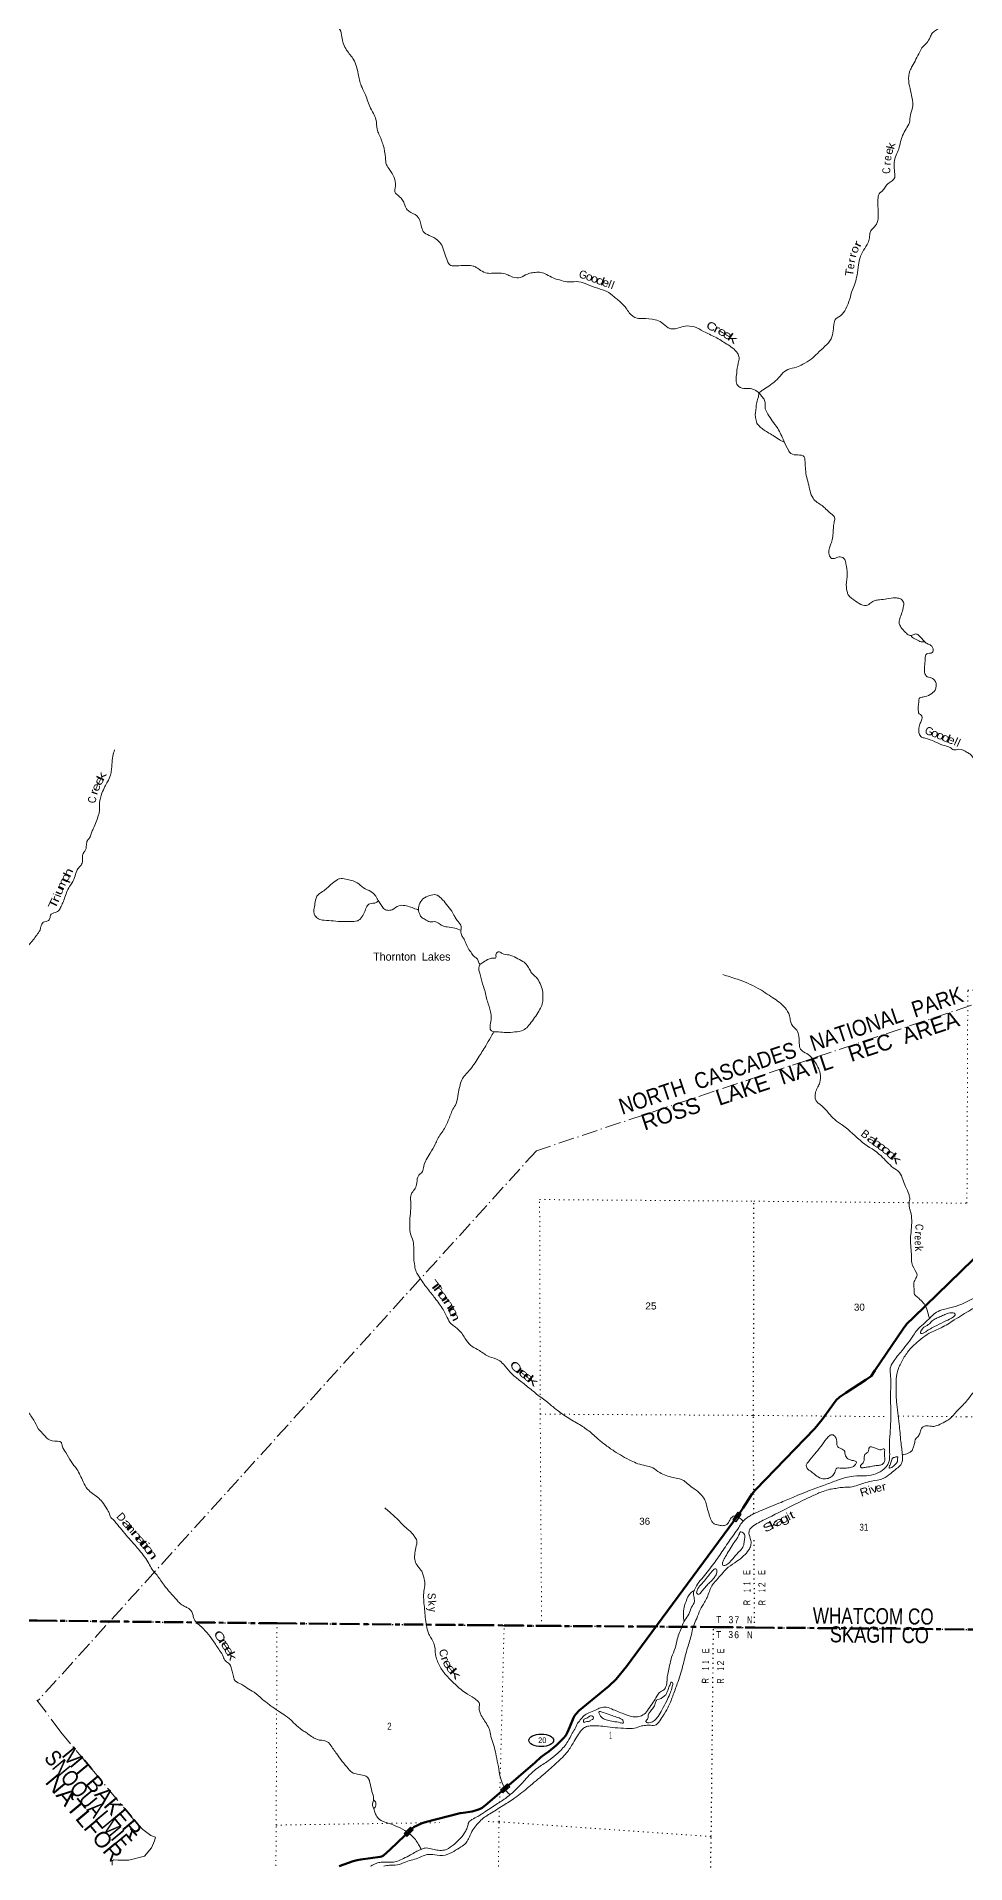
# Model space of a CAD drawing. Header units: feet. Extents: x -244583 to 4, y 367440 to 553773.
# Drawn here: x -91523 to -68314, y 413674 to 459330 of the extents above; entities that cross this region are included whole.
import ezdxf
from ezdxf.enums import TextEntityAlignment as Align

# ---------------------------------------------------------------- set-up
doc = ezdxf.new("R2010")
doc.units = ezdxf.units.FT
doc.header["$LTSCALE"] = 80
for name, pattern in [('DOT_DASHED', [7.7, 5, -1.2, 0.3, -1.2]), ('DOTTED', [1.5, 0.3, -1.2]), ('LONG_DASH_SHORT_DASH', [9.9, 6, -1.2, 1.5, -1.2])]:
    doc.linetypes.add(name, pattern=pattern)
for name, color, linetype, lineweight in [('11', 7, 'LONG_DASH_SHORT_DASH', 60), ('17', 7, 'Continuous', 25), ('23', 7, 'Continuous', 70), ('39', 7, 'Continuous', 13), ('44', 7, 'DOT_DASHED', 13), ('59', 7, 'Continuous', 13), ('6', 7, 'DOTTED', 25), ('7', 7, 'DOTTED', 13)]:
    doc.layers.add(name, color=color, linetype=linetype, lineweight=lineweight)
doc.layers.add('12', color=7, linetype='Continuous')
doc.layers.add('41', color=7, linetype='Continuous')

msp = doc.modelspace()

# ---------------------------------------------------------------- linework, layer by layer
at = {"layer": '11'}
for points in [[(-122005.37, 420134.65), (-121935.64, 420135.24), (-91505.25, 419742.54)], [(-91505.25, 419742.54), (-85514.97, 419676.26), (-80567.21, 419631.06), (-79840.15, 419624.41), (-78904.53, 419611.93), (-74609.8, 419583.4), (-73581.2, 419571.09), (-68229.7, 419523.63), (-68229.7, 419523.63), (-62898.53, 419470.51), (-61004.08, 419461.33)]]:
    msp.add_lwpolyline(points, dxfattribs=at)
at = {"layer": '17'}
msp.add_ellipse((-78913.17, 416751.66), major_axis=(309.24, -1), ratio=0.500121, dxfattribs=at)
at = {"layer": '23'}
msp.add_lwpolyline([(-83964.15, 413610.66), (-83613.02, 413727.68), (-83511.02, 413760), (-83418.79, 413777.09), (-82941.7, 413838.98), (-82908.62, 413845.18), (-82890.54, 413852.08), (-82869.18, 413865.57), (-82858, 413874.78), (-82690.08, 414021.52), (-82135.35, 414548.09), (-82085.01, 414587.06), (-82033.74, 414618.63), (-81964.73, 414652.18), (-81890.45, 414683.09), (-81815.21, 414705.96), (-80941.21, 414927.29), (-80867.69, 414939.6), (-80639.93, 414976.06), (-80528.52, 415002.74), (-80455.78, 415029.57), (-80386.55, 415068.51), (-80252.88, 415173.98), (-79062.79, 416198.33), (-78922.6, 416328.96), (-78831.36, 416398.39), (-78721.71, 416475.4), (-78530.84, 416634.03), (-78358.11, 416808.8), (-78302.89, 416871.94), (-78254.13, 416953.95), (-78196.75, 417085.06), (-78110.49, 417313.08), (-78082.04, 417363.9), (-78045.23, 417408.62), (-77963.91, 417496.24), (-77220.82, 418102.59), (-77037.93, 418277.46), (-76785.44, 418599.54), (-73968.05, 422409.15), (-73870.15, 422560.25), (-73733.33, 422770.23), (-73649.19, 422901.77), (-73562.29, 423015.48), (-72078.18, 424543.68), (-71892.93, 424773.13), (-71542.52, 425250.35), (-71465.3, 425324.72), (-71298.98, 425432.94), (-70802.03, 425763.69), (-70670.16, 425855.94), (-70576.38, 425992.9), (-69866.91, 427038.3), (-69775.26, 427159.1), (-69612.64, 427321.95), (-65442.4, 431372.3)], dxfattribs=at)
at = {"layer": '39'}
for points in [[(-74559.86, 451818.91), (-74858.14, 451962.33), (-75084.33, 452071.97), (-75314.34, 452092.71), (-75649.28, 452022.51), (-75741.69, 452050.63), (-75904.71, 452185.31), (-76069.13, 452251.26), (-76375.71, 452283.62), (-76515.01, 452292.45), (-76714.4, 452427.85), (-76798.91, 452546.82), (-76995.01, 452744.84), (-77088.42, 452823.54), (-77277.71, 452958.73), (-77496.43, 453037.89), (-77761.26, 453136.17), (-77974.16, 453203.08), (-78231.02, 453196.04), (-78406.15, 453231.87), (-78619.05, 453298.78), (-78781.12, 453380.86), (-78921.53, 453434.2), (-79063.01, 453434.98), (-79194.83, 453413.33), (-79308.88, 453371.1), (-79478.1, 453299.63), (-79669.35, 453337.8), (-79775.54, 453384.4), (-79946.67, 453418.12), (-80120.55, 453415.5), (-80264.05, 453416.33), (-80428.38, 453486.32), (-80538.04, 453561.29), (-80618.2, 453595.24), (-80878.73, 453606.47), (-81062.8, 453600.01), (-81199.74, 453624.97), (-81254.47, 453717.06), (-81331.12, 453924.84), (-81399.98, 454118.32), (-81498.67, 454235.55), (-81710.43, 454359.06), (-81860.05, 454457.07), (-81909.51, 454609.72), (-82019.94, 454846.49), (-82221.72, 454963.73), (-82290.88, 455041.95), (-82350.53, 455190.75), (-82508.57, 455371.84), (-82554.22, 455413.19), (-82556.48, 455601.31), (-82588.76, 455804.17), (-82703.92, 456006.66), (-82780.31, 456127.48), (-82807.14, 456299.9), (-82861.41, 456614.43), (-82967.02, 456889.52), (-83013.02, 457013.79), (-83042.46, 457257.04), (-83108.13, 457407.99), (-83197.59, 457581.66), (-83320.32, 457909.67), (-83411.44, 458101.57), (-83488.31, 458398.34), (-83600.4, 458752.43), (-83775.48, 458990.48), (-83898.09, 459324.56), (-83942.98, 459503.41), (-84025.92, 459600.1), (-84056.86, 459642.76)], [(-73477.28, 450425.55), (-73384.04, 450491.25), (-73230.38, 450593.36), (-73057.96, 450723.41), (-72909.13, 450886.28), (-72755.01, 451010.62), (-72535.57, 451066.94), (-72376.46, 451138.61), (-72171.75, 451266), (-72013.18, 451410.47), (-71823.61, 451588.72), (-71672.31, 451773.79), (-71619.73, 451974.97), (-71595.47, 452174.69), (-71575.9, 452243.06), (-71440.29, 452351.59), (-71303.34, 452526.83), (-71205.41, 452771.6), (-71140.21, 452996.8), (-71071.96, 453173.4), (-71023.58, 453366.58), (-70983.99, 453624.64), (-70945.96, 453805.89), (-70888.63, 453942.26), (-70771.63, 454130.04), (-70718.34, 454266.49), (-70701.33, 454407.71), (-70661.1, 454497.91), (-70536.93, 454641.05), (-70494.73, 454828.28), (-70501.5, 455093.33), (-70497.16, 455307.6), (-70454.46, 455420), (-70386.64, 455475.28), (-70322.08, 455569.04), (-70249.65, 455652.54), (-70145.13, 455723.27), (-70082.75, 455808.99), (-70091.24, 455989.14), (-70045.2, 456366.38), (-69981.51, 456516.79), (-69935.2, 456707.98), (-69883.6, 456860.65), (-69799.5, 457020.76), (-69715.49, 457176.83), (-69689.34, 457370.45), (-69634.98, 457559.46), (-69637.65, 457727.36), (-69685.19, 457975.01), (-69732.82, 458218.63), (-69701.31, 458476.85), (-69644.47, 458588.97), (-69550.03, 458761.01), (-69453.28, 458947.16), (-69381.97, 459075.17), (-69276.83, 459176.22), (-69199.29, 459312.19), (-69142.7, 459412.18), (-69064.44, 459483.43), (-68970.11, 459550.31), (-68943.31, 459590.51)], [(-69436.67, 442386.72), (-69472.68, 442405.63), (-69489.63, 442466.64), (-69493.24, 442588.04), (-69480.4, 442723.28), (-69473.07, 442785.82), (-69379.31, 442824.41), (-69192.07, 442887.43), (-69072.63, 442996.28), (-69066.27, 443210.52), (-69091.8, 443247.42), (-69197.66, 443310.19), (-69270.03, 443329.82), (-69325.1, 443405.74), (-69333.54, 443587.91), (-69321.65, 443775.74), (-69282.7, 443902.37), (-69144.53, 443938.05), (-69124.55, 444026.63), (-69157.51, 444096.04), (-69247.41, 444148.38), (-69331.25, 444200.6), (-69394.43, 444274.65), (-69477.61, 444359.21), (-69535.43, 444398.78), (-69622.8, 444376.25), (-69723.99, 444370.16), (-69811.55, 444438.63), (-69926.08, 444572.35), (-69966.67, 444664.16), (-69956.29, 444777.2), (-69900.57, 444933.83), (-69860.85, 445098.86), (-69860.9, 445195.93), (-69954.15, 445282.71), (-70068.99, 445301.17), (-70277.64, 445279.02), (-70460.1, 445252.3), (-70571.59, 445236.31), (-70675.87, 445177.71), (-70788.38, 445111.19), (-70971.31, 445161.32), (-71150.7, 445286.22), (-71232.07, 445360.63), (-71264.86, 445438.12), (-71291.45, 445622.68), (-71269.72, 445897.27), (-71298.92, 446152.65), (-71331.06, 446262.49), (-71440.88, 446329.38), (-71560.82, 446295.35), (-71657.97, 446289.19), (-71722.77, 446383.5), (-71721.96, 446523.02), (-71687.59, 446623.45), (-71644.6, 446750), (-71611.63, 447080.99), (-71590.74, 447214.04), (-71582.8, 447306.91), (-71673.74, 447407.8), (-71798.82, 447519.48), (-71896.11, 447606.35), (-72017.81, 447685.6), (-72120.79, 447790.78), (-72240.43, 448171.31), (-72291.22, 448358.36), (-72313.52, 448554.96), (-72323.82, 448745.26), (-72344.41, 448826.56), (-72505.15, 448874.23), (-72674.22, 448909.94), (-72737.28, 448990.06), (-72853.81, 449224.93), (-73005.15, 449537.33), (-73142.78, 449728.13), (-73250.55, 449896.09), (-73314.69, 450022.74), (-73332.58, 450237.45), (-73411.24, 450346.19), (-73466.46, 450414.01), (-73582.01, 450497.2), (-73722.75, 450534.36), (-73848.15, 450530.78), (-74010.17, 450614.89), (-74046.07, 450738.95), (-74030.26, 450920.64), (-73992.95, 451166.62), (-73969.92, 451305.69), (-74010.18, 451413.67), (-74278.37, 451645.48), (-74559.86, 451818.91)], [(-72836.83, 449190.52), (-72840.32, 449192.3), (-72972.36, 449259.63), (-73117.94, 449357.56), (-73259.76, 449441.26), (-73373.49, 449514.3), (-73462.9, 449590.89), (-73524.03, 449666.93), (-73544.66, 449746.2), (-73566.49, 449865.95), (-73554.22, 449972.88), (-73541.25, 450114.18), (-73510.06, 450257.14), (-73483.89, 450351.67), (-73478.67, 450410.21), (-73477.28, 450425.55)], [(-69682.41, 444366.25), (-69664.03, 444336.62), (-69542.25, 444261.41), (-69418.09, 444204.34), (-69347.33, 444204.96), (-69338.01, 444206.28)], [(-64249.58, 431111.45), (-64282.27, 431200.63), (-64300.28, 431409.28), (-64333.76, 431652.61), (-64396.56, 431845.97), (-64438.35, 431978.25), (-64515.88, 432042.47), (-64706.72, 432100.86), (-64961.82, 432180.74), (-65199.07, 432343.18), (-65503.7, 432571.66), (-65678.48, 432724.77), (-65831.34, 432962.38), (-65990.38, 433194.05), (-66190.85, 433375.98), (-66272.22, 433450.4), (-66363.52, 433533.1), (-66440.07, 433645.84), (-66474.81, 433727.41), (-66458.33, 433842.36), (-66411.06, 433980.95), (-66338.43, 434173.65), (-66276.85, 434320.05), (-66254.36, 434432.85), (-66167.41, 434534.26), (-66080.01, 434657.91), (-66047.25, 434778.59), (-66009.75, 434933.56), (-65979.95, 435007.79), (-65952.25, 435078.02), (-65936.31, 435166.68), (-65982.23, 435294.99), (-66030.94, 435384.94), (-66075.69, 435470.76), (-66093.57, 435586.38), (-66043.13, 435781.54), (-65986.79, 435968.49), (-65959.33, 436226.79), (-65970.36, 436380.7), (-66018.87, 436480.75), (-66137.48, 436612.53), (-66230.69, 436701.33), (-66302.3, 436858.46), (-66333.87, 436996.6), (-66292.3, 437252.6), (-66320.01, 437481.66), (-66401.68, 437641.02), (-66509.94, 437784.72), (-66572.37, 437996.27), (-66595.69, 438142.34), (-66585.8, 438431.32), (-66542.46, 438675.15), (-66484.8, 438827.7), (-66465.24, 438995.16), (-66502.78, 439137.46), (-66605.4, 439260.83), (-66746.28, 439391.02), (-66780.85, 439480.68), (-66812.39, 439719.93), (-66800.58, 439903.72), (-66814.58, 440011.18), (-66924.46, 440175.14), (-67008.11, 440336.55), (-67015.17, 440387.25), (-67053.74, 440479.01), (-67137.61, 440529.21), (-67220.58, 440524.79), (-67339.83, 440525.13), (-67385.48, 440566.48), (-67427.93, 440666.41), (-67489.93, 440799.09), (-67638.03, 440971.89), (-67771.48, 441069.58), (-67911.73, 441131.01), (-68035.73, 441196.16), (-68100.86, 441274.29), (-68185.53, 441385.17), (-68273.33, 441441.51), (-68475.93, 441518.33), (-68607.63, 441502.74), (-68697.45, 441559.12), (-68880.09, 441623.41), (-69082.52, 441708.31), (-69323.31, 441796), (-69409.66, 441824), (-69470.57, 441910.14), (-69480.57, 442015.5), (-69451.6, 442148.39), (-69413.19, 442248.74), (-69405.12, 442347.67), (-69436.67, 442386.72)], [(-91434.12, 436995.52), (-91414.68, 437083.37), (-91389.04, 437151.62), (-91355.81, 437195.45), (-91286.75, 437212.28), (-91211.05, 437257.29), (-91181.16, 437335.57), (-91155.65, 437397.75), (-91090.34, 437428.81), (-90978.19, 437477.14), (-90923.9, 437563.02), (-90866.93, 437681.21), (-90813.51, 437823.73), (-90755.77, 437980.32), (-90673.98, 438126.32), (-90573.24, 438310.37), (-90519.29, 438479.16), (-90454.77, 438570.91), (-90396.68, 438644.58), (-90376.04, 438765.5), (-90378.65, 438836.33), (-90344.28, 438936.76), (-90296.33, 439008.61), (-90277.72, 439129.58), (-90251.22, 439240.28), (-90199.32, 439308), (-90154.88, 439406.21), (-90120.59, 439502.6), (-90048.62, 439662.95), (-89988.57, 439833.65), (-89960.5, 439922.07), (-89952.48, 440018.98), (-89947.27, 440176.61), (-89889.83, 440418.14), (-89813.69, 440584.48), (-89748.56, 440706.54), (-89676.43, 440874.98), (-89651.58, 441003.91), (-89638.82, 441135.11), (-89618.36, 441347.03), (-89574.72, 441505.93)], [(-101169.46, 438712.95), (-100843.46, 438845.61), (-100714.28, 439088.33), (-100558.77, 439207.69), (-100352.72, 439292.67), (-100197.18, 439369.56), (-99635.51, 439436.41), (-99142.47, 439410.21), (-98611.02, 439323.35), (-98212.88, 439167.7), (-97780.37, 438983.73), (-97256.88, 438696.64), (-96579.86, 438476.33), (-96195.83, 438268.08), (-95876.36, 437879.83), (-95516.65, 437799), (-94920.53, 437700.02), (-94556.69, 437471.55), (-94326.19, 437194.51), (-94085.58, 436925.57), (-93794.47, 436658.66), (-93465.06, 436573.78), (-93077.08, 436509.13), (-92375.95, 436525.45), (-91949.62, 436529.58), (-91822.34, 436559.94), (-91608.28, 436754.14), (-91434.12, 436995.52)], [(-82990, 437736.45), (-83034.18, 437687.68), (-83121.47, 437669.19), (-83196.48, 437658.54), (-83272.67, 437589.28), (-83323.78, 437460.87), (-83393.03, 437334.84), (-83446.96, 437267.15), (-83516.47, 437228.09), (-83660.21, 437216.78), (-83870.51, 437212.86), (-84104.68, 437227.61), (-84340.8, 437246.45), (-84475.52, 437281.48), (-84566.82, 437364.18), (-84593.56, 437441.55), (-84580.59, 437582.85), (-84553.03, 437746.11), (-84518.62, 437848.56), (-84374.81, 437963), (-84169.2, 438134.86), (-84019.29, 438251.2), (-83951.92, 438284.24), (-83796.46, 438275.09), (-83515.35, 438182.56), (-83354.18, 438056.01), (-83168.12, 437961.32), (-83058.99, 437860.06), (-83023.81, 437800.72), (-82990.12, 437736.62)], [(-80919.76, 436994.6), (-81068.25, 437048.1), (-81265.73, 437078.3), (-81388.37, 437111.07), (-81478.1, 437171.49), (-81548.13, 437207.26), (-81695.66, 437208.16), (-81813.81, 437263.08), (-81911.51, 437329.73), (-81958.28, 437415.59), (-81979.12, 437484.76), (-81961.95, 437634.07), (-81870.02, 437781.89), (-81698.62, 437861.4), (-81546.59, 437882.66), (-81412.89, 437797.09), (-81278.6, 437640.74), (-81150.67, 437470.36), (-81074.57, 437335.38), (-81013.85, 437239.13), (-80954.67, 437167.18), (-80925.26, 437122.11), (-80912.39, 437059.16), (-80919.76, 436994.6)], [(-81981.1, 437501.44), (-82032.97, 437520.21), (-82171.37, 437573.51), (-82320.19, 437610.84), (-82473.83, 437609.84), (-82641.6, 437510.03), (-82747.03, 437493.92), (-82853.26, 437538.49), (-82921.93, 437640.97), (-82990.12, 437736.62)], [(-80443.01, 436145.31), (-80475.32, 436182.96), (-80507.79, 436276.62), (-80583.42, 436334.75), (-80652.38, 436423.07), (-80740.81, 436548.18), (-80806.64, 436691.04), (-80857.05, 436797.2), (-80907.9, 436881.12), (-80920.7, 436948.11), (-80919.76, 436994.6)], [(-80095.88, 434456.53), (-80171.84, 434498.48), (-80187.49, 434624.17), (-80163.61, 434805.7), (-80180.82, 434953.66), (-80258.27, 435222.14), (-80336.95, 435529.05), (-80416.62, 435787.46), (-80448.18, 435925.6), (-80474.43, 436027.23), (-80467.06, 436091.79), (-80443.01, 436145.31)], [(-80443.04, 436145.35), (-80355.74, 436198.79), (-80226.81, 436277.12), (-80123.36, 436295.29), (-80044.19, 436311.92), (-80045.39, 436352.39), (-80011.22, 436442.71), (-79958.36, 436457.84), (-79886.52, 436411.93), (-79715.35, 436380.22), (-79541, 436305.99), (-79373.04, 436215.7), (-79263.87, 436116.47), (-79199.44, 436003.97), (-79136.63, 435911.72), (-79037.4, 435820.78), (-78941.55, 435663.17), (-78882.47, 435486.06), (-78871.39, 435334.17), (-78882.38, 435190.81), (-78931.72, 435050.23), (-79025.87, 434892.34), (-79134.21, 434732.71), (-79250.34, 434587.39), (-79361.33, 434496.57), (-79572.37, 434456.26), (-79789.01, 434438.31), (-79978.69, 434454.21), (-80095.88, 434456.53)], [(-69211.09, 427299.49), (-69240.95, 427385.92), (-69291.86, 427566.91), (-69368.29, 427685.71), (-69481.25, 427797.16), (-69564.72, 427867.57), (-69596.03, 427918.74), (-69596.7, 427985.49), (-69600.77, 428183.75), (-69581.36, 428244.03), (-69541.38, 428322.11), (-69521.88, 428386.43), (-69539.13, 428433.29), (-69653.35, 428682.26), (-69664.09, 428850.32), (-69685.69, 429281.49), (-69656.16, 429741.97), (-69688.07, 429963.03), (-69699.46, 429999.65), (-69719.88, 430089.04), (-69724.76, 430147.78), (-69708.12, 430270.81), (-69723.97, 430386.39), (-69808.78, 430590.29), (-69880.03, 430765.62), (-69961.37, 430941.14), (-70116.6, 431061.51), (-70421.95, 431354.72), (-70884, 431695.53), (-71386.68, 432126.12), (-71579.97, 432263.42), (-71894.56, 432599.29), (-72068.6, 432788.78), (-72073.36, 432853.59), (-72059.27, 432950.38), (-71999.99, 433082.67), (-71955.44, 433186.94), (-71944.75, 433415.24), (-72086.16, 433719.36), (-72208.56, 433863.34), (-72360.24, 433959.37), (-72437.73, 434025.62), (-72465.1, 434171.77), (-72484.92, 434390.56), (-72552.9, 434527.4), (-72647.96, 434624.33), (-72684.35, 434724.14), (-72709.98, 434856.09), (-72826.99, 435066.7), (-73127.35, 435307.24), (-73506.46, 435551.36), (-74009.39, 435769.62), (-74378.92, 435888.17)], [(-73864.49, 422232.21), (-74046.45, 422350.78), (-74086.74, 422357.65), (-74145.87, 422332.53), (-74187.3, 422282.8), (-74250.16, 422172.82), (-74309.62, 422131.53), (-74419.05, 422117.52), (-74511.63, 422137.56), (-74593.94, 422165.48), (-74647.34, 422223.16), (-74680.34, 422290.55), (-74728.16, 422424.97), (-74782.74, 422624.23), (-74832.25, 422774.86), (-74922.82, 422893.94), (-75089.8, 423032.74), (-75237.03, 423148.91), (-75352.38, 423242.19), (-75462.69, 423284.83), (-75619.67, 423318.27), (-75790.48, 423368.17), (-75952.71, 423442.16), (-76128.18, 423560.91), (-76302.98, 423612.91), (-76495.97, 423665.27), (-76664.3, 423737.36), (-76884.31, 423852.95), (-77087.95, 423978.32), (-77331.09, 424148.97), (-77533.87, 424316.79), (-77664.94, 424432.63), (-77917.9, 424617.63), (-78225.5, 424799.66), (-78546.34, 425026.45), (-78761.12, 425200.57), (-79027.82, 425406.06), (-79252.58, 425586.45), (-79491.28, 425777.23), (-79689.89, 425951.04), (-79857.67, 426150.52), (-79980.9, 426254.08), (-80205.6, 426337.4), (-80459.22, 426490.05), (-80638.98, 426596.75), (-80777.55, 426741.05), (-80944.55, 426978.94), (-81091.57, 427105.22), (-81165.22, 427161.28), (-81263.18, 427314.89), (-81366.26, 427515.11), (-81570.59, 427806.32), (-81755.81, 428042.55), (-81864.07, 428186.25), (-81971.89, 428352.19), (-82034.46, 428456.57), (-82075.8, 428611.08), (-82096.33, 428795.51), (-82098.6, 429082.71), (-82129.1, 429273.4), (-82190.2, 429450.55), (-82198.72, 429628.68), (-82190.1, 429855), (-82168.99, 430099.27), (-82176.53, 430325.91), (-82158.73, 430406.45), (-82083.74, 430516.18), (-82028.67, 430640.47), (-81996.66, 430823.86), (-81956.96, 430887.78), (-81882.67, 430963.15), (-81849.62, 431097.99), (-81787.72, 431260.56), (-81691.42, 431424.48), (-81559.5, 431650.37), (-81504.48, 431772.64), (-81331.29, 432040.19), (-81236.32, 432238.5), (-81119.42, 432521.32), (-81041.72, 432665.38), (-80986.26, 432908.97), (-80950.25, 433090.26), (-80900.38, 433257.12), (-80711.77, 433487.96), (-80488.99, 433809.12), (-80301.09, 434104.69), (-80175.44, 434320.6), (-80095.53, 434456.52)], [(-70213.32, 424183.77), (-70192.71, 424502.88), (-70177.94, 424933.32), (-70186.66, 425301.54), (-70179.95, 425633.06), (-70183.78, 425843.45), (-70193.75, 426049.91), (-70123.97, 426202.22), (-69903.9, 426489.06), (-69610.99, 426879.61), (-69521.53, 427005.24), (-69360.82, 427155.74), (-69167.05, 427341.99), (-69035.53, 427448.58), (-68862.27, 427519.97), (-68608.36, 427581.67), (-68208.82, 427747.66), (-67812.18, 427970.33), (-67595.02, 428113.65), (-67436.29, 428266.21), (-67171.94, 428544.09), (-66971.66, 428752.45), (-66906.48, 428876.54), (-66738.6, 429281.7), (-66627.44, 429580.81), (-66497.14, 429826.96), (-66370.53, 429990.27), (-66269.44, 430091.4), (-66078.26, 430249.39), (-65837.2, 430475.15), (-65573.91, 430700.46), (-65357.16, 430823.57), (-65147.04, 430918.49), (-64856.19, 431007.77), (-64564.25, 431050.51), (-64211.17, 431118.33), (-63688.77, 431162.58), (-63315.14, 431147.08), (-62966.49, 431095.68), (-62757.34, 431043), (-62513.42, 430910.76), (-62375.72, 430823.1), (-62222.9, 430783.67), (-61968.15, 430786.7), (-61810.96, 430763.36), (-61649.63, 430644.9), (-61486.44, 430518.31), (-61307.52, 430470.27), (-61071.12, 430465.58), (-60973.8, 430463.65)], [(-95028.16, 428263.07), (-94698.65, 427992.12), (-94352.88, 427551.29), (-93610.79, 426623.11), (-93426.69, 426240.9), (-93317.46, 426032.61), (-93014.26, 425822.33), (-92626.12, 425502.85), (-91934.92, 425203.66), (-91744.85, 424973.13), (-91593.18, 424752.71), (-91479.5, 424538.66)], [(-82843.54, 413606.57), (-82706.39, 413630.71), (-82514.19, 413639.03), (-82284.2, 413717.38), (-81956.6, 413824.13), (-81765.12, 413897.18), (-81575.28, 413889.37), (-81316.65, 413884.24), (-81098.49, 413976.98), (-80920.38, 414088.72), (-80799.2, 414183.38), (-80728.26, 414293.2), (-80643.75, 414473.53), (-80545.85, 414617.19), (-80450.65, 414726.52), (-80196.18, 414915.61), (-79864.56, 415121.37), (-79569.52, 415317.75), (-79224.47, 415587.95), (-78860.5, 415894.18), (-78566.21, 416153.26), (-78421.99, 416287.91), (-78281.49, 416438.82), (-78114.82, 416684.25), (-78010.15, 416862.15), (-77899.96, 417013.66), (-77811.64, 417082.68), (-77689.8, 417110.6), (-77530.01, 417115.52), (-77322.23, 417095.22), (-77066.07, 417067.9), (-76785.51, 417048.18), (-76585.27, 417054.32), (-76406.24, 417111.44), (-76276.56, 417127.07), (-76225.97, 417130.11), (-76070.39, 417127.03), (-75981.99, 417200.1), (-75875.71, 417357.75), (-75748.17, 417567.55), (-75629.17, 417854.37), (-75513.64, 418169.57), (-75381.72, 418595.67), (-75272.14, 419016.15), (-75170.19, 419359.93), (-75102.19, 419623.49), (-75029.94, 419798), (-74940.66, 420014.63), (-74835.83, 420200.62), (-74770.66, 420324.7), (-74711.1, 420471.15), (-74649.56, 420615.53), (-74496.23, 420800.56), (-74240, 421076.57), (-74024.74, 421225.99), (-73858.34, 421358.18), (-73727.86, 421513.33), (-73679.26, 421617.52), (-73676.68, 421744.87), (-73723.27, 421939.93), (-73701.35, 422024.43), (-73633.2, 422095.88), (-73330.52, 422269.85), (-72632.14, 422620.01), (-72138.11, 422860.97), (-71873.07, 422973.01), (-71704.26, 423024.26), (-71552.19, 423047.53), (-71412.24, 423071.05), (-71242.36, 423075.77), (-71047.57, 423112.35), (-70665.18, 423230.15), (-70368.75, 423295.05), (-70182.31, 423418.75), (-70036.28, 423543.26), (-69931.31, 423636.22), (-69895.41, 423712.36), (-69888.17, 423869.95), (-69927.61, 424218.55), (-69971.31, 424656.22), (-70036.76, 425217.68), (-70045.07, 425606.12), (-70020.18, 425937.27), (-69913.71, 426204.12), (-69761.14, 426451.85), (-69433.21, 426774.97), (-69217.95, 426924.39), (-68922.07, 427062.11), (-68592.68, 427257.8), (-68179.26, 427510.47), (-67886.64, 427686.67)], [(-69335.95, 427086.49), (-69215.14, 427162.96), (-69144.97, 427234.37), (-69044.7, 427295.07), (-68942.69, 427341.58), (-68830.54, 427389.92), (-68708.37, 427434.01), (-68647.67, 427436.85), (-68589.32, 427423.56), (-68571.55, 427402.98), (-68586.55, 427360.81), (-68662.5, 427303.67), (-68854.43, 427208.39), (-69085.2, 427091.63), (-69222.09, 427019.52), (-69308.14, 426962.58), (-69369.57, 426923.36), (-69422.18, 426920.35), (-69440, 426938.91), (-69429.08, 426979.14), (-69395.73, 427029.03), (-69335.95, 427086.49)], [(-69889.89, 423884.19), (-69851.31, 423893.48), (-69714.88, 423943.36), (-69649.12, 423996.65), (-69612.89, 424088.96), (-69587.08, 424165.29), (-69552.22, 424289.98), (-69515.16, 424323.62), (-69456.62, 424419.53), (-69411.65, 424544.02), (-69372.36, 424587.73), (-69291.01, 424612.4), (-69125.57, 424596.99), (-69026.16, 424615.24), (-68875.09, 424689.09), (-68699.2, 424790.76), (-68589.66, 424909.92), (-68401.74, 425106.4), (-68288.08, 425229.52), (-68111.59, 425460.6), (-67983.17, 425613.77), (-67870.2, 425702.53), (-67778.29, 425749.24), (-67692.31, 425703.05), (-67638.44, 425568.51), (-67565.19, 425492.24), (-67400.84, 425323.15), (-67288.21, 425195.54), (-67221.13, 425014.23), (-67163.67, 424857.38), (-67120.93, 424771.6), (-67012.01, 424660.24), (-66850.52, 424549.86), (-66716.21, 424494.62), (-66525.41, 424434.21), (-66360.16, 424309.6), (-66161.08, 424058.94), (-65939.89, 423801.78), (-65929.57, 423712.59), (-65906.84, 423637.32), (-65804.8, 423485.65), (-65717.35, 423312.03), (-65742.46, 423069.86), (-65751.93, 422702), (-65725.84, 422493.19), (-65655.74, 422261.26), (-65573.23, 422043.25), (-65458.47, 421721.46), (-65330.21, 421367.05), (-65179.36, 421030.39), (-65063.08, 420783.39), (-64818.89, 420564.19), (-64659.01, 420474.06), (-64486.68, 420399.87), (-64360.37, 420348.83), (-64285.89, 420333.2)], [(-81910.35, 414027.88), (-81962.71, 414121.52), (-82125.88, 414349.22), (-82324.98, 414498.77), (-82561.07, 414618.72), (-82759.67, 414693.44), (-82954.1, 414774.14), (-83040.88, 414881.01), (-83081.27, 414982.93), (-83094.26, 415039.81), (-83129, 415121.38), (-83121.46, 415194.04), (-83104.11, 415252.34), (-83126.98, 415420.64), (-83183.22, 415638.13), (-83258.18, 415829.71), (-83334.18, 415869.64), (-83503.29, 415903.32), (-83645.8, 415952.66), (-83736.95, 416043.45), (-84022.6, 416411.09), (-84189.6, 416648.98), (-84243.01, 416706.66), (-84317.19, 416736.45), (-84391.63, 416754.1), (-84458.26, 416757.44), (-84542.55, 416787.42), (-84622.59, 416827.43), (-84742.11, 416914.74), (-84833.86, 416975.2), (-85026.95, 417122.61), (-85171.71, 417260.97), (-85344.75, 417399.89), (-85504.43, 417500.12), (-85683.82, 417625.01), (-85890.72, 417788.87), (-86089.5, 417954.59), (-86261.3, 418055.07), (-86442.83, 418173.94), (-86582.43, 418267.7), (-86591.71, 418308.33), (-86631.36, 418446.63), (-86659.22, 418568.52), (-86711.81, 418666.63), (-86795.4, 418730.97), (-86838.75, 418786.43), (-86857.81, 418843.43), (-86949.66, 418998.95), (-87112.54, 419240.8), (-87270.13, 419444.13), (-87440.42, 419619.39), (-87553.62, 419718.7), (-87584.8, 419775.95), (-87613.15, 419873.57), (-87643.64, 419965.18), (-87754.82, 420064.45), (-87836.88, 420104.5), (-87938.62, 420171.23), (-88021.68, 420261.86), (-88337.64, 420630.1), (-88512.56, 420876.24), (-88634.89, 421024.26), (-88716.8, 421171.49), (-88950.78, 421495.64), (-89173.94, 421754.87), (-89464.17, 422096.31), (-89620.23, 422275.34), (-89677.6, 422337.15), (-89704.17, 422422.61), (-89766.53, 422537.09), (-89882.31, 422709.25), (-90003.15, 422830.96), (-90124.68, 422918.31), (-90247.7, 423031.97), (-90357.29, 423210.08), (-90516.59, 423528.7), (-90660.33, 423717.6), (-90793.26, 423940.66), (-90882.77, 424112.3), (-90903.4, 424191.58), (-91132.92, 424236.57), (-91310.54, 424349.3), (-91433.15, 424483.17), (-91485.33, 424545.64)], [(-83177.52, 413607.71), (-83096.1, 413650.57), (-82971.91, 413694.61), (-82854.43, 413706.44), (-82743.26, 413706.26), (-82642.24, 413704.26), (-82504.27, 413729.83), (-82355.34, 413797.66), (-82177.67, 413887.16), (-82046.77, 413963.43), (-81938.53, 414017.91), (-81895.78, 414033.24), (-81834.71, 414054.27), (-81788.08, 414061.43), (-81627.05, 414027.91), (-81486.02, 414004.89), (-81332.3, 414009.93), (-81140.2, 414113.3), (-80928.08, 414307.27), (-80799.09, 414488.74), (-80754.45, 414597.06), (-80726.14, 414697.61), (-80643.76, 414772.82), (-80500.73, 414848.85), (-80306.17, 414974.41), (-80003.04, 415170.63), (-79746.79, 415347.55), (-79528.57, 415543.42), (-79322.14, 415755.71), (-79175.37, 415916.6), (-78904.29, 416127.61), (-78650.06, 416304.57), (-78454.64, 416472.58), (-78249.5, 416721.3), (-78138.16, 416929.4), (-78058.68, 417061.29), (-78024.63, 417145.55), (-77937.4, 417261.11), (-77848.43, 417362.48), (-77721.56, 417438.83), (-77554.41, 417508.32), (-77434.01, 417564.58), (-77288.17, 417579.89), (-77113.57, 417517.78), (-76814.8, 417398.61), (-76619.92, 417340.15), (-76472.3, 417343.29), (-76343.7, 417405.45), (-76231.93, 417534.68), (-76115.26, 417706.28), (-76025.35, 417854.14), (-75956.71, 417949.85), (-75854.42, 418010.51), (-75787.39, 418126.47), (-75767.71, 418299.99), (-75742.54, 418445.09), (-75704.67, 418618.25), (-75655.97, 418827.6), (-75568.55, 419052.36), (-75513.41, 419279.78), (-75395.7, 419603.02), (-75328.01, 419751.33), (-75229.9, 419905.09), (-75155.67, 420077.54), (-75086.04, 420221.76), (-75103.55, 420355.57), (-75110.24, 420424.46), (-75086.21, 420512.96), (-74832.31, 420873.95), (-74570.77, 421212.55), (-74341.68, 421545.72), (-74095.98, 421900.81), (-73973.3, 422070.26), (-73904.25, 422186.18), (-73784.68, 422301.1), (-73696.53, 422362.05), (-73602.57, 422410.74), (-73390.43, 422505.62), (-72921.62, 422698.55), (-72581.17, 422841.45), (-72189.84, 423001.53), (-71817.18, 423137.72), (-71507.61, 423252.92), (-71113.42, 423354.3), (-70783.75, 423363.95), (-70556.43, 423409.99), (-70345.74, 423533.22), (-70252.45, 423648.66), (-70210.74, 423811.63), (-70209.25, 423985.51), (-70213.32, 424183.77)], [(-72238.16, 423710.27), (-72080.55, 423907.35), (-71931.31, 424090.44), (-71789.95, 424283.79), (-71711.53, 424363.13), (-71642.26, 424390.06), (-71566.59, 424333.96), (-71527.14, 424185.56), (-71512.61, 424104.38), (-71447, 424050.5), (-71372.94, 424014.65), (-71331.41, 423969.34), (-71320.76, 423896.33), (-71254.23, 423787.83), (-71109.65, 423740.48), (-71039.55, 423708.75), (-71065.14, 423642.53), (-71130.98, 423585.19), (-71250.73, 423561.27), (-71404.57, 423550.17), (-71483.21, 423559.81), (-71527.86, 423550.59), (-71565.66, 423480.56), (-71628.61, 423366.54), (-71716.68, 423309.64), (-71844.5, 423285.89), (-71959.14, 423314.45), (-72092.67, 423408.1), (-72192.19, 423484.89), (-72253.96, 423528.59), (-72277.39, 423569.49), (-72292.7, 423612.27), (-72288.08, 423640.49), (-72269.2, 423674.49), (-72238.16, 423710.27)], [(-70917.64, 423639.6), (-70870.15, 423689.22), (-70844.27, 423769.59), (-70840.9, 423836.26), (-70835.96, 423880.65), (-70819.26, 423906.61), (-70774.28, 423932.01), (-70743.23, 423967.79), (-70734.46, 424002), (-70725.56, 424042.26), (-70718.96, 424068.42), (-70694.35, 424086.13), (-70664.08, 424083.51), (-70559.67, 424049.09), (-70479.38, 424021.2), (-70433.16, 424008.15), (-70400.62, 424017.62), (-70367.93, 424035.17), (-70339.72, 424030.57), (-70334.85, 423971.83), (-70333.38, 423844.4), (-70335.92, 423719.07), (-70381.6, 423659.31), (-70459.07, 423626.47), (-70574.57, 423612.58), (-70692.29, 423588.62), (-70791.54, 423578.46), (-70850.38, 423567.49), (-70888.89, 423562.19), (-70913.1, 423564.69), (-70928.93, 423581.18), (-70938.67, 423599.57), (-70934.22, 423619.71), (-70925.93, 423629.66), (-70917.64, 423639.6)], [(-70206.59, 423617.41), (-70146.66, 423782.05), (-70136.07, 423806.11), (-70109.55, 423817.71), (-70032.41, 423834.39), (-70002.26, 423825.7), (-70008.94, 423795.5), (-70010.17, 423734.85), (-70016.72, 423710.72), (-70029.21, 423692.77), (-70047.88, 423668.87), (-70136.44, 423587.71), (-70183.53, 423558.31), (-70220.06, 423550.95), (-70223.73, 423569.22), (-70213.02, 423599.34), (-70206.59, 423617.41)], [(-79689.01, 415393.52), (-79744.95, 415438.51), (-79864.32, 415632.99), (-79940.84, 415846.85), (-79984.31, 416096.44), (-80039.56, 416362.45), (-80083.92, 416567.58), (-80150.51, 416773.14), (-80187.44, 416945.77), (-80241.03, 417094.45), (-80329.05, 417239.78), (-80411.25, 417372.85), (-80449.9, 417460.57), (-80463.82, 417572.07), (-80457.81, 417669.02), (-80495.06, 417726.38), (-80586.49, 417803.02), (-80814.05, 417945.04), (-81100.29, 418183.27), (-81296.28, 418387.36), (-81455.31, 418619.03), (-81552.84, 418893.96), (-81595.6, 419177.93), (-81706.76, 419378.31), (-81749.21, 419478.24), (-81791.76, 419673.22), (-81834.01, 420082.55), (-81850.24, 420279.03), (-81849.24, 420428.65), (-81823.13, 420620.25), (-81838.04, 420782.32), (-81900.83, 420975.68), (-81995.32, 421100.91), (-82065.4, 421233.74), (-82074.41, 421387.61), (-82046.57, 421565.02), (-82022.8, 421740.48), (-82085.25, 421850.92), (-82144.27, 421930.96), (-82299.17, 422067.5), (-82507.15, 422277.89), (-82707.67, 422457.8), (-82824.75, 422565.28)], [(-73928.37, 421963.81), (-73866.81, 421938.73), (-73835.42, 421891.6), (-73833.46, 421788.42), (-73848.04, 421667.38), (-73892.84, 421550.98), (-73989.98, 421445.72), (-74126.56, 421288.67), (-74227.78, 421181.48), (-74328.01, 421122.8), (-74376.42, 421127.8), (-74387.72, 421168.47), (-74359.78, 421250.83), (-74288.42, 421380.86), (-74192.25, 421538.71), (-74094.05, 421696.52), (-74025.49, 421788.19), (-73985.55, 421864.24), (-73962.34, 421912.31), (-73949.48, 421948.46), (-73941.2, 421958.4), (-73928.37, 421963.81)], [(-75030.34, 420440.04), (-75019.7, 420503.55), (-74973.65, 420581.51), (-74864.11, 420700.67), (-74756.27, 420836.04), (-74671.18, 420945.58), (-74611.15, 421015.17), (-74572.31, 421036.64), (-74536.1, 421027.84), (-74524.8, 420987.17), (-74536.58, 420904.49), (-74586.71, 420824.59), (-74686.02, 420711.3), (-74766.46, 420632), (-74832.75, 420552.43), (-74919.66, 420453.04), (-74948.8, 420411.15), (-74985.46, 420397.72), (-75009.46, 420410.33), (-75030.34, 420440.04)], [(-75096.19, 420494.33), (-75174.65, 420437.87), (-75296.34, 420217.84), (-75354.7, 420030.93), (-75362.09, 419865.25), (-75361.05, 419816.69), (-75340.3, 419725.86)], [(-76241.01, 417353.44), (-76241.59, 417356.91), (-76234.63, 417401.26), (-76176.34, 417485.04), (-76099.45, 417588.67), (-76054.77, 417699.01), (-76025.17, 417763.13), (-75966.17, 417782.19), (-75913.27, 417799.34), (-75849.57, 417850.65), (-75804.34, 417888.18), (-75764.4, 417964.23), (-75721.66, 418078.65), (-75704.59, 418122.8), (-75683.28, 418176.98), (-75666.59, 418202.94), (-75636.44, 418194.25), (-75633.79, 418125.44), (-75651.55, 418046.93), (-75700.76, 417912.41), (-75779.12, 417736.01), (-75892.69, 417517.84), (-75995.25, 417343.94), (-76082.04, 417250.61), (-76190.31, 417194.12), (-76259.09, 417191.43), (-76293.03, 417212.33), (-76300.82, 417226.64), (-76271.84, 417260.44), (-76246.86, 417296.35), (-76241.01, 417353.44)], [(-77843.34, 417200.81), (-77855.46, 417215), (-77856.74, 417251.42), (-77807.35, 417294.93), (-77746.08, 417326.07), (-77707.03, 417357.66), (-77654.38, 417362.68), (-77616.52, 417335.64), (-77615.48, 417287.08), (-77654.4, 417261.57), (-77717.77, 417226.42), (-77756.2, 417225.16), (-77796.82, 417215.86), (-77843.34, 417200.81)], [(-77361.58, 417447.87), (-77170.86, 417383.43), (-77036.43, 417334.25), (-76906.12, 417281.11), (-76874.36, 417252.17), (-76862.89, 417219.58), (-76867.67, 417183.28), (-76892, 417179.72), (-76944.29, 417192.89), (-77115.46, 417224.59), (-77260.32, 417257.8), (-77368.73, 417294.33), (-77394.55, 417317.08), (-77440, 417368.54), (-77459.55, 417401.28), (-77474.94, 417440.01), (-77466.32, 417466.13), (-77452.1, 417469.89), (-77413.83, 417463.07), (-77361.58, 417447.87)], [(-83096.75, 415047.33), (-83079.63, 415063.78), (-83043.56, 415148), (-83046.79, 415188.51), (-83068.11, 415233.42), (-83088.03, 415247.97), (-83104.04, 415258.95)]]:
    msp.add_spline(points, degree=3, dxfattribs=at)
at = {"layer": '44'}
for points in [[(-60952.76, 438113.84), (-61741.38, 437271.12), (-79034.94, 431484.79), (-91496.81, 417734.8)], [(-89635.31, 413632.86), (-89636.44, 413739.11), (-89603.95, 413767.23), (-89492.93, 413754.44), (-89214.17, 413754.81), (-88823.68, 413857.66), (-88652.7, 414066.97), (-88576.86, 414242.47), (-88550.05, 414331.29), (-88668.94, 414376.49), (-88865.99, 414521.25), (-89098.73, 414773.4), (-90917.18, 416958.22), (-91513.44, 417757.07)]]:
    msp.add_lwpolyline(points, dxfattribs=at)
at = {"layer": '59'}
for points in [[(-73919.85, 422400.54), (-74000.13, 422452.16), (-74123.03, 422261.01), (-74042.75, 422209.39)], [(-74113.56, 422263.41), (-73999.3, 422441.11), (-73932.47, 422398.13), (-74046.73, 422220.43)], [(-79932.12, 415514.2), (-79759.46, 415661.98), (-79697.4, 415589.46), (-79870.06, 415441.7)], [(-79920.84, 415513.32), (-79760.33, 415650.7), (-79708.67, 415590.33), (-79869.18, 415452.97)], [(-82339.13, 414420.36), (-82176.71, 414579.3), (-82109.95, 414511.08), (-82272.37, 414352.15)], [(-82176.83, 414567.99), (-82121.26, 414511.2), (-82272.24, 414363.45), (-82327.81, 414420.23)]]:
    msp.add_lwpolyline(points, close=True, dxfattribs=at)
at = {"layer": '6'}
msp.add_line((-73581.2, 419571.09), (-73597.39, 421767.56), dxfattribs=at)
for points in [[(-73602.53, 422410.76), (-73609.36, 424871.94), (-73598.08, 430224.58)], [(-91505.25, 419742.54), (-85514.97, 419676.26), (-79840.15, 419624.41), (-78904.53, 419611.93), (-74609.8, 419583.4), (-73581.2, 419571.09), (-68229.7, 419523.63), (-62898.53, 419470.51), (-61004.08, 419461.33)], [(-74678.66, 413577.47), (-74665.23, 414346.9), (-74609.8, 419583.4)]]:
    msp.add_lwpolyline(points, dxfattribs=at)
at = {"layer": '7'}
for p, q in [((-79955.13, 415202.02), (-79840.15, 419624.41)), ((-85536.16, 414633.22), (-81447.79, 414695.74))]:
    msp.add_line(p, q, dxfattribs=at)
for points in [[(-78904.53, 419611.93), (-78938.96, 424902.79), (-78953.74, 430266.05), (-73598.08, 430224.58), (-68276.97, 430173.67), (-68256.11, 435499.84), (-62884.16, 435464.1), (-60960.08, 435456.45)], [(-78938.96, 424902.79), (-73609.36, 424871.94), (-70311.2, 424840.92)], [(-69993.93, 424854.65), (-68287.93, 424837.21), (-62899.94, 424795.09), (-60989.4, 424797.7)], [(-85542.47, 413616.7), (-85536.16, 414633.22), (-85514.97, 419676.26)], [(-79982.18, 413595.95), (-79967.75, 414716.95), (-79958.77, 415062.15)], [(-80240.56, 414720.33), (-79967.75, 414716.95), (-74665.23, 414346.9)]]:
    msp.add_lwpolyline(points, dxfattribs=at)

# ---------------------------------------------------------------- texts
at = {"layer": '12'}
for s, width, p in [('WHATCOM CO', 0.8, (-72129.36, 419671.49)), ('SKAGIT CO', 0.85, (-71704.76, 419201.56))]:
    msp.add_text(s, height=400, rotation=359.439, dxfattribs=dict(at, width=width)).set_placement(p)
at = {"layer": '17'}
msp.add_text('20', height=140, dxfattribs=at).set_placement((-78887.12, 416683.35), align=Align.CENTER)
at = {"layer": '41'}
for s, rotation, width, p in [('k', 76.471, 1.2, (-70078.83, 456574.94)), ('e', 82.651, 0.9, (-70167.18, 456281.69)), ('e', 74.546, 1.1, (-70132.37, 456439.47)), ('C', 93.572, 0.8, (-70191.15, 455984.57)), ('r', 76.076, 1.15, (-71042.8, 453844.46)), ('o', 70.377, 1.2, (-70995.34, 453976.77)), ('r', 65.123, 1.5, (-70920.09, 454109.9)), ('G', 344.129, 0.95, (-77893.31, 453284.05)), ('o', 340.975, 1.15, (-77739.78, 453234.54)), ('o', 339.641, 1.2, (-77610.07, 453186.73)), ('T', 81.123, 1.15, (-71116.69, 453418.44)), ('e', 81.433, 0.9, (-71092.75, 453574)), ('r', 79.398, 1.1, (-71069, 453714.02)), ('d', 339.639, 1.4, (-77471.09, 453135.15)), ('e', 340.388, 1.2, (-77334.85, 453086.48)), ('C', 334.34, 1.25, (-74702.23, 451998.37)), ('r', 334.301, 1.5, (-74564.96, 451932.34)), ('e', 331.999, 1.4, (-74436.87, 451866.77)), ('e', 330.662, 1.45, (-74306.54, 451788.44)), ('k', 326.449, 1.8, (-74186.57, 451703.63)), ('o', 339.691, 1.2, (-69108.9, 441824.71)), ('o', 337.523, 1.25, (-68977.29, 441773)), ('d', 336.97, 1.45, (-68838.77, 441714.51)), ('e', 337.855, 1.25, (-68707.85, 441664.08)), ('l', 335.611, 1.05, (-68592.27, 441622.26)), ('e', 66.714, 1.3, (-89948.86, 440532.7)), ('k', 64.386, 1.55, (-89812.06, 440802.19)), ('e', 61.906, 1.45, (-89874.49, 440682.93)), ('C', 83.328, 0.85, (-90036.17, 440245.12)), ('r', 71.216, 1.3, (-89996.93, 440418.14)), ('p', 65.987, 1.4, (-90714.32, 438274.12)), ('h', 65.228, 1.4, (-90640.77, 438398.51)), ('r', 65.76, 1.45, (-90957.35, 437732.72)), ('u', 65.847, 1.45, (-90871.56, 437950.72)), ('m', 64.216, 1.2, (-90797.68, 438116.63)), ('T', 64.483, 1.55, (-91012.85, 437615.99)), ('a', 323.34, 1.8, (-70694.78, 431679.34)), ('b', 324.662, 1.75, (-70579.97, 431596.46)), ('c', 324.662, 1.85, (-70463.53, 431513.91)), ('o', 322.343, 1.75, (-70347.72, 431423.76)), ('c', 318.381, 2.1, (-70232.41, 431320.1)), ('k', 318.437, 2.15, (-70124.82, 431220.9)), ('C', 265.006, 0.8, (-69563.88, 429584.93)), ('e', 268.833, 0.75, (-69585.04, 429312.29)), ('e', 270.817, 0.75, (-69584.03, 429174.83)), ('k', 273.017, 0.95, (-69575.76, 429032.58)), ('T', 307.497, 1.95, (-81630.55, 428040.94)), ('h', 308.075, 1.85, (-81536.52, 427924.78)), ('o', 308.123, 1.75, (-81446.96, 427812.01)), ('r', 306.433, 1.9, (-81373.76, 427707.35)), ('n', 304.65, 1.75, (-81301.86, 427605.64)), ('t', 303.679, 1.55, (-81239.01, 427490.59)), ('o', 303.679, 1.6, (-81188.44, 427403.56)), ('n', 296.385, 1.5, (-81152.43, 427302.1)), ('C', 308.224, 1.55, (-79628.76, 426025.6)), ('r', 317.732, 2.15, (-79499.97, 425913.55)), ('e', 319.888, 1.85, (-79403.92, 425834.39)), ('e', 321.378, 1.8, (-79295.25, 425750.07)), ('k', 321.355, 2, (-79188.48, 425662.19)), ('R', 16.832, 1.15, (-70811.93, 422870.21)), ('v', 17.413, 1.2, (-70569.27, 422945.82)), ('e', 14.158, 1.05, (-70459.64, 422970.27)), ('r', 12.3, 1.15, (-70331.76, 422997.67)), ('g', 26.517, 1.5, (-72801.69, 422200.15)), ('i', 26.517, 1.2, (-72694.4, 422253.67)), ('t', 26.517, 1.3, (-72608.26, 422296.65)), ('a', 310.384, 1.95, (-89322.67, 422084.3)), ('n', 310.347, 1.95, (-89096.53, 421818.21)), ('a', 310.709, 1.95, (-88999.54, 421705.49)), ('S', 28.553, 1.5, (-73196.56, 422001.21)), ('k', 26.741, 1.55, (-73063.67, 422068.38)), ('a', 26.741, 1.5, (-72935.5, 422132.95)), ('t', 310.739, 1.8, (-88917.16, 421609.84)), ('i', 310.739, 1.7, (-88861.52, 421545.23)), ('o', 308.837, 1.8, (-88793.7, 421460)), ('n', 306.2, 1.8, (-88712.34, 421346.96)), ('y', 275.567, 0.9, (-81726.53, 420010.67)), ('S', 271.235, 0.9, (-81749.81, 420352.77)), ('C', 306.422, 1.5, (-87029.69, 419296.95)), ('r', 304.502, 1.8, (-86944.52, 419172.89)), ('e', 303.417, 1.6, (-86870.8, 419061)), ('e', 301.65, 1.55, (-86797.43, 418939.68)), ('k', 296.364, 1.55, (-86730.2, 418818.62)), ('r', 289.593, 1.35, (-81405.09, 418758.15)), ('e', 299.319, 1.45, (-81337.6, 418615.69)), ('e', 307.864, 1.75, (-81239.27, 418470.92)), ('k', 312.228, 2.15, (-81134.76, 418353.46))]:
    msp.add_text(s, height=200, rotation=rotation, dxfattribs=dict(at, width=width)).set_placement(p, align=Align.CENTER)
for s, rotation, p in [('r', 85.768, (-70179.54, 456151.08)), ('l', 339.819, (-77233.71, 453049.1)), ('l', 339.474, (-77161.15, 453020.1)), ('G', 340.288, (-69251.8, 441876.6)), ('l', 335.877, (-68523.96, 441583.97)), ('i', 69.54, (-90916.01, 437835.05)), ('B', 321.761, (-70878.56, 431821.99)), ('r', 264.141, (-69579.34, 429430.5)), ('i', 17.413, (-70673.14, 422913.25)), ('D', 311.24, (-89477.37, 422264.07)), ('m', 310.384, (-89248.03, 421996.55)), ('k', 275.027, (-81741.39, 420171.51)), ('C', 285.845, (-81448.64, 418909.17))]:
    msp.add_text(s, height=200, rotation=rotation, dxfattribs=at).set_placement(p, align=Align.CENTER)
msp.add_text('Thornton  Lakes', height=200, dxfattribs=at).set_placement((-83113.32, 436237.22))
at = {"layer": '44'}
for s, rotation, width, p in [('NORTH  CASCADES   NATIONAL  PARK', 18.361, 0.9, (-76891.26, 432381.3)), ('SNOQUALMIE', 309.771, 0.85, (-91352.67, 416297.81)), ('NATL', 309.771, 1.1, (-91328.44, 415699.97)), ('-', 312.708, 1.8, (-89317.95, 414470.96))]:
    msp.add_text(s, height=400, rotation=rotation, dxfattribs=dict(at, width=width)).set_placement(p)
for s, rotation, p in [('ROSS   LAKE  NATL   REC  AREA', 18.361, (-76332.64, 431987.2)), ('MT BAKER', 309.771, (-90914.01, 416372.02)), ('FOR', 309.771, (-90367.65, 414552.75))]:
    msp.add_text(s, height=400, rotation=rotation, dxfattribs=at).set_placement(p)
at = {"layer": '6'}
for s, rotation, width, p in [('E', 90.422, 0.75, (-73692.93, 420946.59)), ('E', 90.422, 0.75, (-73317.24, 420945.05)), ('1', 90.422, 0.45, (-73688.53, 420672.3)), ('1', 90.422, 0.45, (-73683.19, 420494.52)), ('2', 90.422, 0.9, (-73314.07, 420640.1)), ('1', 90.422, 0.45, (-73313.01, 420496.47)), ('R', 90.422, 0.7, (-73686.19, 420194.38)), ('R', 90.422, 0.7, (-73310.52, 420193.47)), ('T', 359.314, 0.85, (-74483.53, 419682.37)), ('3', 359.314, 0.9, (-74175.4, 419678.2)), ('7', 359.314, 0.9, (-74026.71, 419676.21)), ('N', 359.314, 0.7, (-73705.73, 419672.1)), ('T', 359.314, 0.85, (-74481.71, 419306.61)), ('3', 359.314, 0.9, (-74181.16, 419307.48)), ('6', 359.314, 0.9, (-74032.48, 419302.97)), ('N', 359.314, 0.7, (-73701.85, 419298.93)), ('1', 89.394, 0.45, (-74719.03, 418705.78)), ('E', 89.394, 0.75, (-74715.95, 418985.56)), ('2', 89.394, 0.9, (-74344.32, 418682.64)), ('E', 89.394, 0.75, (-74341.35, 418984.81)), ('R', 89.394, 0.7, (-74726.96, 418238.98)), ('1', 89.394, 0.45, (-74720.96, 418547.48)), ('R', 89.394, 0.7, (-74349.03, 418233.25)), ('1', 89.394, 0.45, (-74345.84, 418539.02))]:
    msp.add_text(s, height=175, rotation=rotation, dxfattribs=dict(at, width=width)).set_placement(p, align=Align.CENTER)
at = {"layer": '7'}
for s, width, p in [('25', 1.1, (-76316.3, 427518.75)), ('30', 1.05, (-71101.81, 427488.91)), ('36', 1.05, (-76465.84, 422138.93)), ('31', 0.85, (-70963.2, 421988.99)), ('2', 0.85, (-82761.2, 417015)), ('1', 0.4, (-77215.22, 416789.77))]:
    msp.add_text(s, height=175, dxfattribs=dict(at, width=width)).set_placement(p)

doc.saveas('drawing.dxf')
